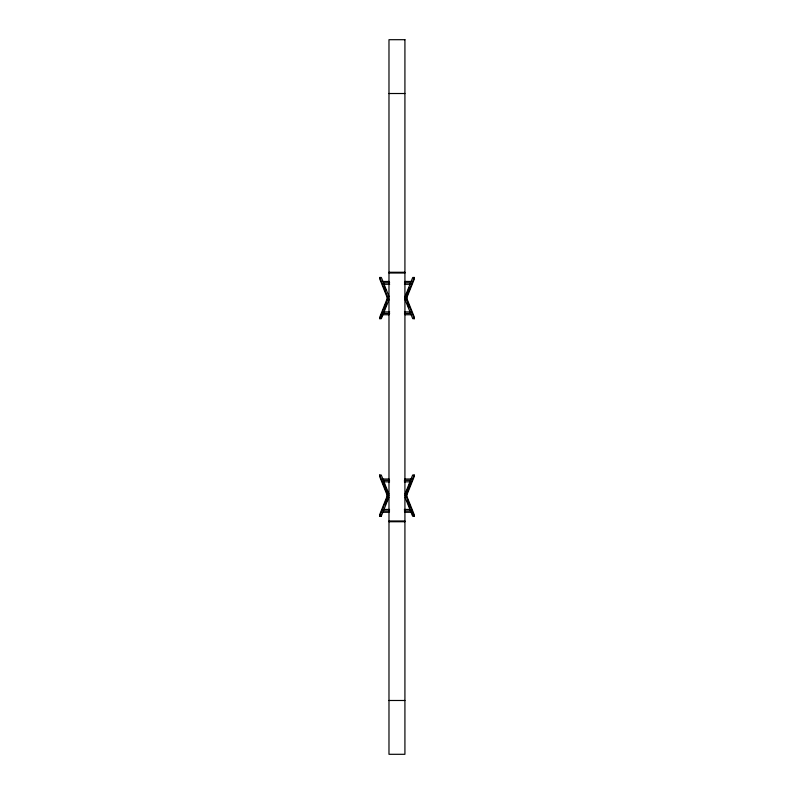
<?xml version="1.0" encoding="UTF-8"?>
<svg xmlns="http://www.w3.org/2000/svg" width="794" height="794" viewBox="0 0 794 794"><rect width="100%" height="100%" fill="white"/><g stroke="black" fill="none" stroke-linecap="round" stroke-linejoin="round"><path stroke-width="1.19" d="M387.412 299.656L388.981 299.656L381.348 318.702L379.79 318.702L387.412 299.656L387.412 296.509L379.79 277.463L381.348 277.463L388.981 296.509L387.412 296.509M405.119 296.509L412.741 277.463L414.309 277.463L414.309 279.071L406.677 298.078L414.309 317.094L414.309 318.702L412.741 318.702L405.119 299.656L405.119 296.509L406.677 296.509L414.309 277.463M387.323 497.203L388.881 497.203L381.259 516.249L379.691 516.249L387.323 497.203L387.323 494.067L379.691 475.011L381.259 475.011L388.881 494.067L387.323 494.067M406.588 494.067L414.21 475.011L412.652 475.011L405.019 494.067L406.588 494.067L406.588 497.203L414.21 516.249L412.652 516.249L405.019 497.203L406.588 497.203M379.79 277.463L379.79 279.071L387.412 298.078L379.79 317.094L379.79 318.702M381.348 317.094L382.698 313.739M384.495 309.263L386.738 303.675M405.565 296.966L409.158 288.014M379.691 475.011L379.691 476.618L387.323 495.635L379.691 514.641L379.691 516.249M385.298 504.577L387.541 498.989M406.369 492.28L409.952 483.328M414.21 516.249L414.21 514.641L406.588 495.635L414.21 476.618L414.21 475.011M388.981 93.513L404.92 93.513M388.981 272.263L404.92 272.263M388.981 273.017L404.92 273.017M382.936 281.463L389.07 281.463M405.019 281.463L411.153 281.463M383.472 282.793L389.646 282.793M404.454 282.793L410.617 282.793L410.617 284.292L404.454 284.292M383.472 284.292L389.646 284.292M387.412 298.078L388.981 298.078M405.119 298.078L406.677 298.078M405.119 299.656L406.677 299.656L414.309 318.702M389.646 311.903L383.472 311.903L383.472 313.402L389.646 313.402M404.454 311.903L410.617 311.903L410.617 313.402L404.454 313.402M382.936 314.732L389.07 314.732M405.019 314.732L411.153 314.732M382.847 479.01L388.981 479.01M404.93 479.01L411.064 479.01M389.546 480.34L383.383 480.34L383.383 481.839L389.546 481.839M404.354 480.34L410.528 480.34L410.528 481.839L404.354 481.839M387.323 495.635L388.881 495.635M405.019 495.635L406.588 495.635M389.546 509.45L383.383 509.45L383.383 510.949L389.546 510.949M404.354 509.45L410.528 509.45L410.528 510.949L404.354 510.949M382.847 512.279L388.981 512.279M404.93 512.279L411.064 512.279M388.981 520.983L404.92 520.983M388.981 521.737L404.92 521.737M388.981 700.487L404.92 700.487M407.362 303.675L408.702 307.03M384.495 286.902L385.834 290.257M407.262 501.222L409.506 506.81M411.302 511.286L412.652 514.641M383.949 483.328L388.435 494.513M406.677 296.509L406.677 299.656M381.259 514.641L381.259 516.249M404.92 39.7L388.981 39.7L388.981 754.3L404.92 754.3L404.92 39.7"/></g></svg>
